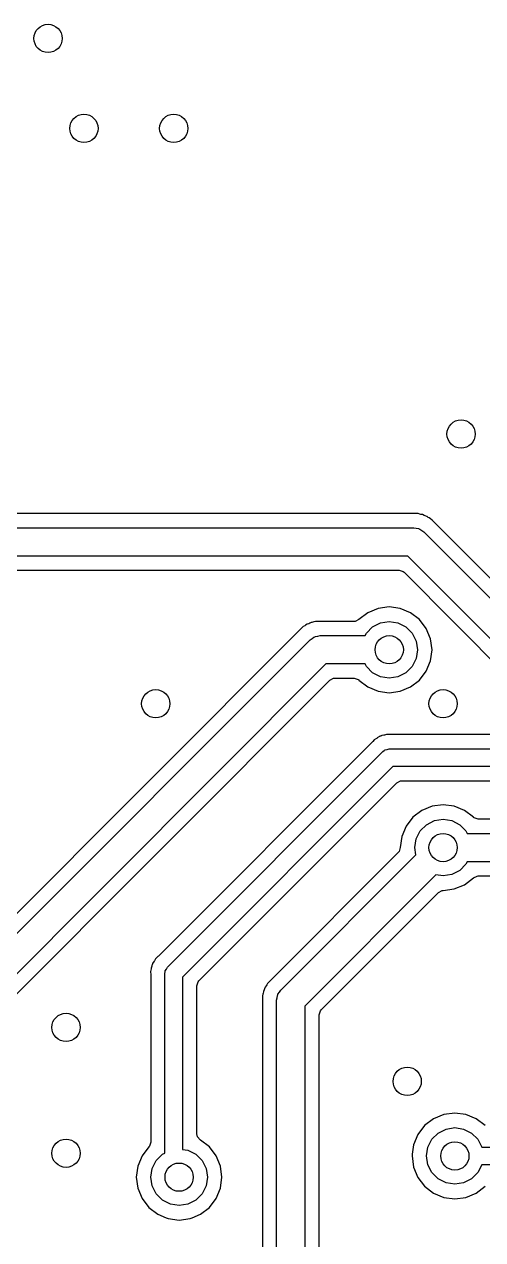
# Model space of a CAD drawing. Extents: x 3.91 to 7.47, y -4.88 to -2.92.
# Drawn here: x 6.375 to 6.631, y -4.466 to -3.79 of the extents above; entities that cross this region are included whole.
import ezdxf

# ---------------------------------------------------------------- set-up
doc = ezdxf.new("R2010")
doc.units = 0
doc.header["$MEASUREMENT"] = 0
doc.layers.add('BLACK', color=7, linetype='CONTINUOUS')

msp = doc.modelspace()

# ---------------------------------------------------------------- linework, layer by layer
at = {"layer": 'BLACK', "linetype": 'CONTINUOUS'}
for p, q in [((6.59479, -4.06175), (6.08804, -4.06175)), ((6.5957, -4.06204), (6.59479, -4.06175)), ((6.59629, -4.06219), (6.5957, -4.06204)), ((6.59693, -4.06229), (6.59629, -4.06219)), ((6.59723, -4.06233), (6.59693, -4.06229)), ((6.59693, -4.06229), (6.59693, -4.06229)), ((6.59808, -4.06277), (6.59723, -4.06233)), ((6.59864, -4.063), (6.59808, -4.06277)), ((6.59954, -4.06329), (6.59864, -4.063)), ((6.59979, -4.06347), (6.59954, -4.06329)), ((6.60031, -4.06385), (6.59979, -4.06347)), ((6.60083, -4.06417), (6.60031, -4.06385)), ((6.60168, -4.0646), (6.60083, -4.06417)), ((6.60257, -4.06549), (6.60168, -4.0646)), ((6.65916, -4.12208), (6.60257, -4.06549)), ((6.60257, -4.06549), (6.60257, -4.06549)), ((5.95474, -4.06964), (6.59231, -4.06964)), ((6.59231, -4.06964), (6.59359, -4.06994)), ((6.59359, -4.06994), (6.5949, -4.07009)), ((6.5949, -4.07009), (6.59528, -4.07033)), ((6.59528, -4.07033), (6.59572, -4.07043)), ((6.59572, -4.07043), (6.59675, -4.07125)), ((6.59675, -4.07125), (6.59786, -4.07195)), ((6.59786, -4.07195), (6.65704, -4.13112)), ((6.58904, -4.08539), (5.958, -4.08539)), ((6.64821, -4.14456), (6.58904, -4.08539)), ((5.96288, -4.09328), (6.58415, -4.09328)), ((6.58415, -4.09328), (6.58644, -4.09403)), ((6.58644, -4.09403), (6.58691, -4.09443)), ((6.58691, -4.09443), (6.6435, -4.15102)), ((6.5725, -4.11448), (6.56675, -4.11687)), ((6.57867, -4.11367), (6.5725, -4.11448)), ((6.58485, -4.11448), (6.57867, -4.11367)), ((6.5906, -4.11687), (6.58485, -4.11448)), ((6.5332, -4.1232), (6.5329, -4.12329)), ((6.53381, -4.123), (6.5332, -4.1232)), ((6.5332, -4.1232), (6.5332, -4.1232)), ((6.53437, -4.12277), (6.53381, -4.123)), ((6.53522, -4.12233), (6.53437, -4.12277)), ((6.53552, -4.12229), (6.53522, -4.12233)), ((6.53616, -4.12219), (6.53552, -4.12229)), ((6.53552, -4.12229), (6.53552, -4.12229)), ((6.53675, -4.12204), (6.53616, -4.12219)), ((6.53765, -4.12175), (6.53675, -4.12204)), ((6.55915, -4.12175), (6.53765, -4.12175)), ((6.55976, -4.1217), (6.55915, -4.12175)), ((6.56181, -4.12066), (6.55976, -4.1217)), ((6.56675, -4.11687), (6.56181, -4.12066)), ((6.56181, -4.12066), (6.56181, -4.12066)), ((6.56942, -4.12478), (6.57381, -4.12254)), ((6.57381, -4.12254), (6.57867, -4.12177)), ((6.57867, -4.12177), (6.58354, -4.12254)), ((6.58354, -4.12254), (6.58793, -4.12478)), ((6.59554, -4.12066), (6.5906, -4.11687)), ((6.59933, -4.12559), (6.59554, -4.12066)), ((6.52988, -4.12549), (6.31665, -4.33872)), ((6.53077, -4.1246), (6.52988, -4.12549)), ((6.53161, -4.12417), (6.53077, -4.1246)), ((6.53213, -4.12385), (6.53161, -4.12417)), ((6.5329, -4.12329), (6.53213, -4.12385)), ((6.53756, -4.13008), (6.53887, -4.12994)), ((6.53887, -4.12994), (6.54015, -4.12964)), ((6.54015, -4.12964), (6.56523, -4.12964)), ((6.56523, -4.12964), (6.56593, -4.12826)), ((6.56593, -4.12826), (6.56942, -4.12478)), ((6.58793, -4.12478), (6.59142, -4.12826)), ((6.59142, -4.12826), (6.59365, -4.13265)), ((6.60171, -4.13135), (6.59933, -4.12559)), ((6.32311, -4.34343), (6.53459, -4.13194)), ((6.53459, -4.13194), (6.53571, -4.13124)), ((6.53571, -4.13124), (6.53674, -4.13042)), ((6.53674, -4.13042), (6.53718, -4.13032)), ((6.53718, -4.13032), (6.53756, -4.13008)), ((6.59365, -4.13265), (6.59442, -4.13752)), ((6.60252, -4.13752), (6.60171, -4.13135)), ((6.59365, -4.14238), (6.59142, -4.14677)), ((6.59442, -4.13752), (6.59365, -4.14238)), ((6.60171, -4.14369), (6.60252, -4.13752)), ((6.54341, -4.14539), (6.33655, -4.35225)), ((6.56523, -4.14539), (6.54341, -4.14539)), ((6.56593, -4.14677), (6.56523, -4.14539)), ((6.56942, -4.15026), (6.56593, -4.14677)), ((6.57381, -4.15249), (6.56942, -4.15026)), ((6.58793, -4.15026), (6.58354, -4.15249)), ((6.59142, -4.14677), (6.58793, -4.15026)), ((6.59554, -4.15438), (6.59933, -4.14944)), ((6.59933, -4.14944), (6.60171, -4.14369)), ((6.34558, -4.35438), (6.54554, -4.15443)), ((6.54554, -4.15443), (6.54769, -4.15333)), ((6.54769, -4.15333), (6.5483, -4.15328)), ((6.5483, -4.15328), (6.55915, -4.15328)), ((6.55915, -4.15328), (6.56144, -4.15403)), ((6.56144, -4.15403), (6.56174, -4.15428)), ((6.56174, -4.15428), (6.56181, -4.15438)), ((6.56181, -4.15438), (6.56675, -4.15817)), ((6.57867, -4.15326), (6.57381, -4.15249)), ((6.58354, -4.15249), (6.57867, -4.15326)), ((6.5906, -4.15817), (6.59554, -4.15438)), ((6.56675, -4.15817), (6.5725, -4.16055)), ((6.5725, -4.16055), (6.57867, -4.16136)), ((6.57867, -4.16136), (6.58485, -4.16055)), ((6.58485, -4.16055), (6.5906, -4.15817)), ((6.5691, -4.18897), (6.45013, -4.30794)), ((6.56933, -4.18872), (6.5691, -4.18897)), ((6.56956, -4.18844), (6.56933, -4.18872)), ((6.57031, -4.18755), (6.56956, -4.18844)), ((6.57164, -4.18678), (6.57031, -4.18755)), ((6.57192, -4.1866), (6.57164, -4.18678)), ((6.57202, -4.18653), (6.57192, -4.1866)), ((6.57318, -4.18572), (6.57202, -4.18653)), ((6.5735, -4.18564), (6.57318, -4.18572)), ((6.57371, -4.18554), (6.5735, -4.18564)), ((6.57393, -4.18546), (6.57371, -4.18554)), ((6.57422, -4.18529), (6.57393, -4.18546)), ((6.57456, -4.18523), (6.57422, -4.18529)), ((6.57573, -4.18502), (6.57456, -4.18523)), ((6.57456, -4.18523), (6.57456, -4.18523)), ((6.57606, -4.18495), (6.57573, -4.18502)), ((6.57721, -4.18464), (6.57606, -4.18495)), ((6.57754, -4.18455), (6.57721, -4.18464)), ((6.57788, -4.18458), (6.57754, -4.18455)), ((6.57906, -4.18469), (6.57788, -4.18458)), ((6.5794, -4.1847), (6.57906, -4.18469)), ((6.67519, -4.1847), (6.5794, -4.1847)), ((6.45519, -4.31404), (6.57519, -4.19404)), ((6.57519, -4.19404), (6.5759, -4.19351)), ((6.5759, -4.19351), (6.57602, -4.19338)), ((6.57602, -4.19338), (6.57612, -4.19334)), ((6.57612, -4.19334), (6.57633, -4.19319)), ((6.57633, -4.19319), (6.57751, -4.19294)), ((6.57751, -4.19294), (6.57867, -4.1926)), ((6.57867, -4.1926), (6.68651, -4.1926)), ((6.58071, -4.20244), (6.4636, -4.31956)), ((6.69301, -4.20244), (6.58071, -4.20244)), ((6.58284, -4.21147), (6.58499, -4.21038)), ((6.58499, -4.21038), (6.5856, -4.21033)), ((6.5856, -4.21033), (6.69096, -4.21033)), ((6.47263, -4.32168), (6.58284, -4.21147)), ((6.6025, -4.22448), (6.59675, -4.22687)), ((6.60867, -4.22367), (6.6025, -4.22448)), ((6.61485, -4.22448), (6.60867, -4.22367)), ((6.6206, -4.22687), (6.61485, -4.22448)), ((6.59181, -4.23066), (6.58802, -4.23559)), ((6.59675, -4.22687), (6.59181, -4.23066)), ((6.62554, -4.23066), (6.6206, -4.22687)), ((6.62561, -4.23075), (6.62554, -4.23066)), ((6.62591, -4.231), (6.62561, -4.23075)), ((6.6282, -4.23175), (6.62591, -4.231)), ((6.58802, -4.23559), (6.58564, -4.24135)), ((6.59593, -4.23826), (6.59942, -4.23478)), ((6.59942, -4.23478), (6.60381, -4.23254)), ((6.60381, -4.23254), (6.60867, -4.23177)), ((6.60867, -4.23177), (6.61354, -4.23254)), ((6.61354, -4.23254), (6.61793, -4.23478)), ((6.61793, -4.23478), (6.62142, -4.23826)), ((6.70713, -4.23175), (6.6282, -4.23175)), ((6.58564, -4.24135), (6.58483, -4.24752)), ((6.59293, -4.24752), (6.5937, -4.24265)), ((6.5937, -4.24265), (6.59593, -4.23826)), ((6.62142, -4.23826), (6.62212, -4.23964)), ((6.62212, -4.23964), (6.81061, -4.23964)), ((6.58372, -4.25017), (6.51177, -4.32213)), ((6.51823, -4.32683), (6.59356, -4.2515)), ((6.58412, -4.24971), (6.58372, -4.25017)), ((6.58483, -4.24752), (6.58412, -4.24971)), ((6.58483, -4.24752), (6.58483, -4.24752)), ((6.59356, -4.2515), (6.59293, -4.24752)), ((6.62142, -4.25677), (6.61793, -4.26026)), ((6.62212, -4.25539), (6.62142, -4.25677)), ((6.7008, -4.25539), (6.62212, -4.25539)), ((6.60469, -4.26263), (6.53167, -4.33566)), ((6.60867, -4.26326), (6.60469, -4.26263)), ((6.61354, -4.26249), (6.60867, -4.26326)), ((6.61793, -4.26026), (6.61354, -4.26249)), ((6.6206, -4.26817), (6.62554, -4.26438)), ((6.62554, -4.26438), (6.62759, -4.26333)), ((6.62554, -4.26438), (6.62554, -4.26438)), ((6.62759, -4.26333), (6.6282, -4.26328)), ((6.6282, -4.26328), (6.68901, -4.26328)), ((6.60602, -4.27247), (6.60817, -4.27138)), ((6.60817, -4.27138), (6.60855, -4.27135)), ((6.60855, -4.27135), (6.60867, -4.27136)), ((6.60867, -4.27136), (6.61485, -4.27055)), ((6.61485, -4.27055), (6.6206, -4.26817)), ((6.5407, -4.33779), (6.60602, -4.27247)), ((6.44679, -4.31235), (6.4467, -4.31256)), ((6.44688, -4.31202), (6.44679, -4.31235)), ((6.44776, -4.31076), (6.44688, -4.31202)), ((6.44794, -4.31048), (6.44776, -4.31076)), ((6.44854, -4.30945), (6.44794, -4.31048)), ((6.44871, -4.30915), (6.44854, -4.30945)), ((6.44988, -4.30817), (6.44871, -4.30915)), ((6.45013, -4.30794), (6.44988, -4.30817)), ((6.44611, -4.3149), (6.44571, -4.31638)), ((6.44571, -4.31638), (6.44574, -4.31672)), ((6.44574, -4.31672), (6.44585, -4.31791)), ((6.44585, -4.31791), (6.44586, -4.31825)), ((6.44586, -4.31825), (6.44586, -4.41134)), ((6.44618, -4.31457), (6.44611, -4.3149)), ((6.44639, -4.3134), (6.44618, -4.31457)), ((6.44645, -4.31307), (6.44639, -4.3134)), ((6.44639, -4.3134), (6.44639, -4.3134)), ((6.44662, -4.31277), (6.44645, -4.31307)), ((6.4467, -4.31256), (6.44662, -4.31277)), ((6.45375, -4.31752), (6.45388, -4.31665)), ((6.45375, -4.4174), (6.45375, -4.31752)), ((6.45387, -4.31647), (6.45392, -4.31637)), ((6.45388, -4.31665), (6.45387, -4.31647)), ((6.45392, -4.31637), (6.45396, -4.31612)), ((6.45396, -4.31612), (6.45461, -4.3151)), ((6.45461, -4.3151), (6.45519, -4.31404)), ((6.4636, -4.31956), (6.4636, -4.41538)), ((6.47149, -4.32444), (6.47223, -4.32215)), ((6.47149, -4.40675), (6.47149, -4.32444)), ((6.47223, -4.32215), (6.47263, -4.32168)), ((6.50947, -4.32544), (6.50928, -4.32605)), ((6.50957, -4.32515), (6.50947, -4.32544)), ((6.51013, -4.32438), (6.50957, -4.32515)), ((6.51045, -4.32386), (6.51013, -4.32438)), ((6.51088, -4.32302), (6.51045, -4.32386)), ((6.51177, -4.32213), (6.51088, -4.32302)), ((6.51177, -4.32213), (6.51177, -4.32213)), ((6.50832, -4.329), (6.50803, -4.3299)), ((6.50803, -4.3299), (6.50803, -4.73297)), ((6.50846, -4.3284), (6.50832, -4.329)), ((6.50856, -4.32777), (6.50846, -4.3284)), ((6.50861, -4.32747), (6.50856, -4.32777)), ((6.50856, -4.32777), (6.50856, -4.32777)), ((6.50904, -4.32662), (6.50861, -4.32747)), ((6.50928, -4.32605), (6.50904, -4.32662)), ((6.51592, -4.33238), (6.51621, -4.3311)), ((6.51592, -4.74476), (6.51592, -4.33238)), ((6.51621, -4.3311), (6.51636, -4.3298)), ((6.51636, -4.3298), (6.5166, -4.32941)), ((6.5166, -4.32941), (6.5167, -4.32897)), ((6.5167, -4.32897), (6.51753, -4.32794)), ((6.51753, -4.32794), (6.51823, -4.32683)), ((6.53167, -4.33566), (6.53167, -4.74476)), ((6.53956, -4.34054), (6.54031, -4.33825)), ((6.54031, -4.33825), (6.5407, -4.33779)), ((6.53956, -4.73297), (6.53956, -4.34054)), ((6.60329, -4.39836), (6.59835, -4.40215)), ((6.60904, -4.39598), (6.60329, -4.39836)), ((6.61521, -4.39517), (6.60904, -4.39598)), ((6.62138, -4.39598), (6.61521, -4.39517)), ((6.62713, -4.39836), (6.62138, -4.39598)), ((6.63207, -4.40215), (6.62713, -4.39836)), ((6.47183, -4.40833), (6.47149, -4.40675)), ((6.59456, -4.40709), (6.59218, -4.41284)), ((6.59835, -4.40215), (6.59456, -4.40709)), ((6.60247, -4.40976), (6.60595, -4.40627)), ((6.60595, -4.40627), (6.61034, -4.40404)), ((6.61034, -4.40404), (6.61521, -4.40326)), ((6.61521, -4.40326), (6.62008, -4.40404)), ((6.62008, -4.40404), (6.62447, -4.40627)), ((6.62447, -4.40627), (6.62795, -4.40976)), ((6.44489, -4.4139), (6.44481, -4.41396)), ((6.44512, -4.41363), (6.44489, -4.4139)), ((6.44586, -4.41134), (6.44512, -4.41363)), ((6.47342, -4.4101), (6.47183, -4.40833)), ((6.47359, -4.41017), (6.47342, -4.4101)), ((6.47853, -4.41396), (6.47359, -4.41017)), ((6.59218, -4.41284), (6.5915, -4.41801)), ((6.60023, -4.41415), (6.60247, -4.40976)), ((6.62795, -4.40976), (6.63016, -4.41409)), ((6.44102, -4.4189), (6.43863, -4.42465)), ((6.44481, -4.41396), (6.44102, -4.4189)), ((6.44893, -4.42157), (6.45241, -4.41808)), ((6.45241, -4.41808), (6.45375, -4.4174)), ((6.4636, -4.41538), (6.46653, -4.41585)), ((6.46653, -4.41585), (6.47092, -4.41808)), ((6.47092, -4.41808), (6.47441, -4.42157)), ((6.48232, -4.4189), (6.47853, -4.41396)), ((6.4847, -4.42465), (6.48232, -4.4189)), ((6.59142, -4.41863), (6.59136, -4.41901)), ((6.59136, -4.41901), (6.59218, -4.42518)), ((6.5915, -4.41801), (6.59142, -4.41863)), ((6.59946, -4.41901), (6.60023, -4.41415)), ((6.60023, -4.42388), (6.59946, -4.41901)), ((6.63016, -4.41409), (6.6801, -4.41409)), ((6.43863, -4.42465), (6.43782, -4.43082)), ((6.44592, -4.43082), (6.44669, -4.42596)), ((6.44669, -4.42596), (6.44893, -4.42157)), ((6.47441, -4.42157), (6.47664, -4.42596)), ((6.47664, -4.42596), (6.47741, -4.43082)), ((6.48551, -4.43082), (6.4847, -4.42465)), ((6.59218, -4.42518), (6.59456, -4.43094)), ((6.60247, -4.42827), (6.60023, -4.42388)), ((6.63016, -4.42393), (6.62795, -4.42827)), ((6.68214, -4.42393), (6.63016, -4.42393)), ((6.43782, -4.43082), (6.43863, -4.437)), ((6.44669, -4.43569), (6.44592, -4.43082)), ((6.47741, -4.43082), (6.47664, -4.43569)), ((6.4847, -4.437), (6.48551, -4.43082)), ((6.59456, -4.43094), (6.59835, -4.43587)), ((6.60595, -4.43175), (6.60247, -4.42827)), ((6.61034, -4.43399), (6.60595, -4.43175)), ((6.61521, -4.43476), (6.61034, -4.43399)), ((6.62008, -4.43399), (6.61521, -4.43476)), ((6.62447, -4.43175), (6.62008, -4.43399)), ((6.62795, -4.42827), (6.62447, -4.43175)), ((6.43863, -4.437), (6.44102, -4.44275)), ((6.44893, -4.44008), (6.44669, -4.43569)), ((6.45241, -4.44356), (6.44893, -4.44008)), ((6.47441, -4.44008), (6.47092, -4.44356)), ((6.47664, -4.43569), (6.47441, -4.44008)), ((6.48232, -4.44275), (6.4847, -4.437)), ((6.59835, -4.43587), (6.60329, -4.43966)), ((6.60329, -4.43966), (6.60904, -4.44205)), ((6.62138, -4.44205), (6.62713, -4.43966)), ((6.62713, -4.43966), (6.63207, -4.43587)), ((6.44102, -4.44275), (6.44481, -4.44769)), ((6.44481, -4.44769), (6.44974, -4.45147)), ((6.4568, -4.4458), (6.45241, -4.44356)), ((6.46167, -4.44657), (6.4568, -4.4458)), ((6.46653, -4.4458), (6.46167, -4.44657)), ((6.47092, -4.44356), (6.46653, -4.4458)), ((6.47359, -4.45147), (6.47853, -4.44769)), ((6.47853, -4.44769), (6.48232, -4.44275)), ((6.60904, -4.44205), (6.61521, -4.44286)), ((6.61521, -4.44286), (6.62138, -4.44205)), ((6.44974, -4.45147), (6.45438, -4.4534)), ((6.45438, -4.4534), (6.45448, -4.45344)), ((6.45448, -4.45344), (6.4555, -4.45386)), ((6.4555, -4.45386), (6.46167, -4.45467)), ((6.46167, -4.45467), (6.46784, -4.45386)), ((6.46784, -4.45386), (6.46886, -4.45344)), ((6.46886, -4.45344), (6.46895, -4.4534)), ((6.46895, -4.4534), (6.47359, -4.45147))]:
    msp.add_line(p, q, dxfattribs=at)
at = {"layer": 'BLACK'}
for centre in [(6.38867, -3.79752), (6.40867, -3.84752), (6.45867, -3.84752), (6.61867, -4.01752), (6.57867, -4.13752), (6.44867, -4.16752), (6.60867, -4.16752), (6.60867, -4.24752), (6.39867, -4.34752), (6.58867, -4.37752), (6.39867, -4.41752), (6.61521, -4.41901), (6.46167, -4.43082)]:
    msp.add_circle(centre, 0.00787, dxfattribs=at)

doc.saveas('drawing.dxf')
